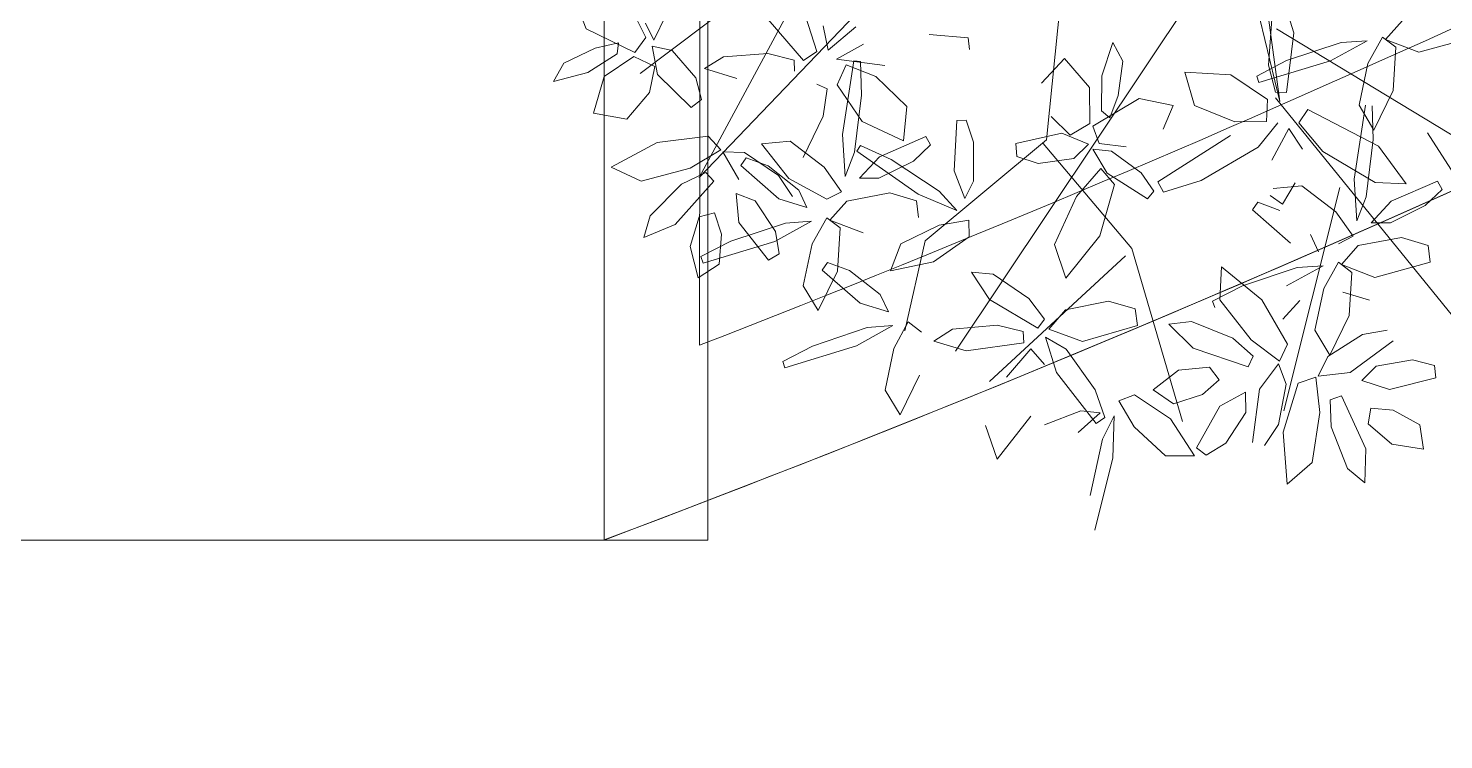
# Model space of a CAD drawing. Header units: millimetres. Extents: x 4980 to 19099, y 3891 to 5773.
# Drawn here: x 7826.06 to 7873.88, y 4163.33 to 4187.38 of the extents above; entities that cross this region are included whole.
import ezdxf

# ---------------------------------------------------------------- set-up
doc = ezdxf.new("R2010")
doc.units = ezdxf.units.MM
for name, color, linetype, lineweight in [('no3_ahşap gorunus on kalın', 34, 'Continuous', 20), ('no3_döşeme kaplama', 252, 'Continuous', 0), ('no3_ölçü tefriş', 252, 'Continuous', 0), ('PLAN YAZI', 4, 'Continuous', 9)]:
    doc.layers.add(name, color=color, linetype=linetype, lineweight=lineweight)

# ---------------------------------------------------------------- blocks, each defined once
blk = doc.blocks.new('p34')
at = {"color": 44}
for p, q in [((1689.745, -14157.312), (1691.245, -14145.741)), ((1692.477, -14145.759), (1689.745, -14157.312)), ((1696.426, -14147.139), (1697.633, -14158.576)), ((1709.373, -14159.799), (1697.468, -14147.471)), ((1701.586, -14148.938), (1711.355, -14156.272)), ((1691.075, -14151.353), (1700.732, -14165.701)), ((1705.13, -14151.986), (1709.373, -14159.799)), ((1689.842, -14154.849), (1677.356, -14162.512)), ((1689.888, -14157.183), (1682.828, -14165.969)), ((1684.757, -14158.385), (1680.613, -14164.956)), ((1697.633, -14158.576), (1701.75, -14161.968)), ((1697.741, -14158.695), (1694.76, -14162.265)), ((1687.725, -14160.227), (1689.649, -14167.77)), ((1701.75, -14161.968), (1702.441, -14165.013)), ((1694.76, -14162.265), (1693.074, -14168.117)), ((1694.975, -14162.502), (1699.595, -14166.733))]:
    blk.add_line(p, q, dxfattribs=at)
at = {"color": 60}
for p, q in [((1689.603, -14153.868), (1689.263, -14154.995)), ((1707.576, -14153.809), (1705.834, -14155.863)), ((1713.595, -14153.665), (1713.165, -14154.761)), ((1710.884, -14155.147), (1710.462, -14154.295)), ((1711.159, -14155.063), (1711.557, -14154.246)), ((1685.592, -14154.592), (1686.164, -14155.231)), ((1690.117, -14156.083), (1690.003, -14154.531)), ((1704.058, -14154.729), (1704.995, -14155.51)), ((1704.995, -14155.51), (1705.16, -14154.691)), ((1705.385, -14155.554), (1705.762, -14154.36)), ((1711.165, -14154.578), (1710.884, -14155.147)), ((1713.165, -14154.761), (1711.531, -14155.571)), ((1685.04, -14155.666), (1683.165, -14155.157)), ((1686.164, -14155.231), (1685.04, -14155.666)), ((1686.267, -14155.148), (1685.819, -14155.493)), ((1686.762, -14156.035), (1686.267, -14155.148)), ((1687.659, -14155.328), (1686.785, -14155.267)), ((1686.785, -14155.267), (1688.026, -14155.943)), ((1689.263, -14154.995), (1689.516, -14157.004)), ((1695.376, -14155.289), (1695.046, -14155.92)), ((1695.755, -14156.423), (1695.376, -14155.289)), ((1700.222, -14155.509), (1700.267, -14155.113)), ((1700.267, -14155.113), (1701.586, -14154.995)), ((1711.531, -14155.571), (1711.159, -14155.063)), ((1712.873, -14155.409), (1712.082, -14155.234)), ((1712.082, -14155.234), (1712.124, -14155.604)), ((1685.819, -14155.493), (1685.908, -14156.954)), ((1689.508, -14155.93), (1687.659, -14155.328)), ((1703.801, -14155.317), (1704.721, -14155.824)), ((1705.834, -14155.863), (1705.385, -14155.554)), ((1706.152, -14155.845), (1707.032, -14155.615)), ((1707.032, -14155.615), (1708.537, -14155.719)), ((1708.537, -14155.719), (1709.181, -14156.114)), ((1709.472, -14156.428), (1710.27, -14155.508)), ((1710.27, -14155.508), (1710.941, -14155.357)), ((1710.941, -14155.357), (1710.761, -14156.317)), ((1710.859, -14156.043), (1711.558, -14155.7)), ((1711.558, -14155.7), (1712.573, -14156.374)), ((1712.124, -14155.604), (1713.123, -14156.235)), ((1713.932, -14155.916), (1712.873, -14155.409)), ((1687.068, -14157.449), (1686.762, -14156.035)), ((1688.026, -14155.943), (1690.445, -14156.665)), ((1690.521, -14156.447), (1689.508, -14155.93)), ((1689.893, -14156.992), (1690.117, -14156.083)), ((1695.046, -14155.92), (1695.201, -14157.083)), ((1696.172, -14156.807), (1697.016, -14155.828)), ((1697.016, -14155.828), (1697.795, -14156.658)), ((1704.721, -14155.824), (1703.082, -14156.036)), ((1703.393, -14156.407), (1704.385, -14156.011)), ((1703.903, -14155.9), (1703.872, -14157.037)), ((1704.132, -14155.875), (1703.903, -14155.9)), ((1704.521, -14158.369), (1704.132, -14155.875)), ((1704.385, -14156.011), (1704.7, -14156.687)), ((1706.142, -14156.222), (1706.152, -14155.845)), ((1709.181, -14156.114), (1708.091, -14156.462)), ((1711.044, -14156.925), (1710.859, -14156.043)), ((1713.123, -14156.235), (1714.279, -14156.537)), ((1714.279, -14156.537), (1713.932, -14155.916)), ((1690.158, -14157.24), (1691.398, -14156.399)), ((1690.445, -14156.665), (1690.521, -14156.447)), ((1691.398, -14156.399), (1692.948, -14156.309)), ((1692.948, -14156.309), (1692.622, -14157.431)), ((1695.774, -14157.604), (1695.755, -14156.423)), ((1702.343, -14157.431), (1703.393, -14156.407)), ((1704.7, -14156.687), (1703.863, -14157.931)), ((1705.383, -14156.666), (1705.038, -14156.818)), ((1709.279, -14157.167), (1709.472, -14156.428)), ((1710.761, -14156.317), (1709.629, -14157.435)), ((1712.573, -14156.374), (1712.931, -14157.615)), ((1685.908, -14156.954), (1686.572, -14158.29)), ((1689.516, -14157.004), (1689.893, -14156.992)), ((1693.346, -14157.432), (1694.498, -14157.193)), ((1694.498, -14157.193), (1696.07, -14158.119)), ((1695.201, -14157.083), (1695.486, -14157.841)), ((1696.163, -14158.025), (1696.172, -14156.807)), ((1703.872, -14157.037), (1704.123, -14158.966)), ((1705.038, -14156.818), (1705.17, -14157.745)), ((1709.629, -14157.435), (1709.279, -14157.167)), ((1711.811, -14157.814), (1711.044, -14156.925)), ((1686.415, -14158.836), (1688.797, -14157.582)), ((1686.572, -14158.29), (1687.068, -14157.449)), ((1686.622, -14157.475), (1686.591, -14158.612)), ((1687.24, -14159.943), (1686.851, -14157.449)), ((1688.797, -14157.582), (1689.099, -14158.036)), ((1690.197, -14157.986), (1690.158, -14157.24)), ((1692.622, -14157.431), (1691.265, -14157.988)), ((1693.688, -14158.233), (1693.346, -14157.432)), ((1695.486, -14157.841), (1695.774, -14157.604)), ((1702.459, -14158.593), (1702.343, -14157.431)), ((1712.931, -14157.615), (1711.811, -14157.814)), ((1689.099, -14158.036), (1688.303, -14159.003)), ((1690.48, -14158.847), (1689.815, -14158.033)), ((1691.265, -14157.988), (1690.197, -14157.986)), ((1696.07, -14158.119), (1695.848, -14158.708)), ((1696.832, -14158.423), (1696.163, -14158.025)), ((1697.47, -14157.786), (1696.832, -14158.423)), ((1700.339, -14157.894), (1700.101, -14158.647)), ((1700.654, -14157.905), (1700.339, -14157.894)), ((1700.751, -14159.613), (1700.654, -14157.905)), ((1703.863, -14157.931), (1702.459, -14158.593)), ((1705.17, -14157.745), (1705.855, -14159.142)), ((1686.591, -14158.612), (1686.843, -14160.54)), ((1689.444, -14158.223), (1688.986, -14158.921)), ((1690.022, -14159.297), (1689.444, -14158.223)), ((1691.416, -14158.448), (1693.872, -14160.006)), ((1696.213, -14158.729), (1697.115, -14158.356)), ((1697.115, -14158.356), (1698.671, -14158.692)), ((1700.101, -14158.647), (1700.109, -14159.962)), ((1701.706, -14158.45), (1701.556, -14158.727)), ((1703.279, -14159.121), (1701.706, -14158.45)), ((1704.445, -14159.781), (1704.521, -14158.369)), ((1706.292, -14158.586), (1705.148, -14159.47)), ((1707.265, -14158.672), (1706.292, -14158.586)), ((1708.64, -14158.871), (1709.062, -14158.404)), ((1709.062, -14158.404), (1710.786, -14158.609)), ((1710.786, -14158.609), (1712.345, -14159.435)), ((1685.481, -14160.109), (1686.415, -14158.836)), ((1688.303, -14159.003), (1686.531, -14160.067)), ((1692.415, -14159.973), (1690.48, -14158.847)), ((1694.436, -14159.7), (1695.438, -14158.968)), ((1695.848, -14158.708), (1694.947, -14158.821)), ((1695.438, -14158.968), (1696.069, -14158.892)), ((1696.069, -14158.892), (1695.585, -14159.711)), ((1696.707, -14159.208), (1696.213, -14158.729)), ((1698.638, -14159.132), (1697.913, -14159.374)), ((1698.671, -14158.692), (1698.638, -14159.132)), ((1701.556, -14158.727), (1702.126, -14159.275)), ((1701.976, -14160.392), (1704.038, -14158.935)), ((1703.914, -14158.742), (1702.881, -14159.219)), ((1703.959, -14159.845), (1703.279, -14159.121)), ((1704.038, -14158.935), (1703.914, -14158.742)), ((1704.123, -14158.966), (1704.445, -14159.781)), ((1706.344, -14159.846), (1707.265, -14158.672)), ((1706.689, -14159.744), (1707.838, -14158.965)), ((1707.838, -14158.965), (1708.571, -14158.937)), ((1708.571, -14158.937), (1708.031, -14159.871)), ((1709.675, -14159.479), (1708.64, -14158.871)), ((1695.795, -14159.554), (1695.346, -14160.09)), ((1696.628, -14160.49), (1695.795, -14159.554)), ((1697.913, -14159.374), (1696.707, -14159.208)), ((1700.404, -14160.543), (1700.751, -14159.613)), ((1702.881, -14159.219), (1701.265, -14160.3)), ((1702.126, -14159.275), (1703.307, -14159.852)), ((1705.148, -14159.47), (1704.56, -14160.299)), ((1707.04, -14159.42), (1706.011, -14160.238)), ((1706.683, -14160.527), (1707.965, -14159.395)), ((1707.779, -14159.141), (1707.04, -14159.42)), ((1707.965, -14159.395), (1707.779, -14159.141)), ((1711.336, -14159.918), (1709.675, -14159.479)), ((1712.345, -14159.435), (1711.336, -14159.918)), ((1684.425, -14160.024), (1684.276, -14160.302)), ((1685.999, -14160.695), (1684.425, -14160.024)), ((1686.531, -14160.067), (1685.481, -14160.109)), ((1687.164, -14161.355), (1687.24, -14159.943)), ((1689.24, -14160.066), (1689.673, -14160.779)), ((1693.682, -14160.356), (1692.415, -14159.973)), ((1693.872, -14160.006), (1693.682, -14160.356)), ((1694.017, -14160.326), (1694.436, -14159.7)), ((1695.585, -14159.711), (1694.227, -14160.588)), ((1695.346, -14160.09), (1695.84, -14161.824)), ((1700.109, -14159.962), (1700.404, -14160.543)), ((1703.307, -14159.852), (1703.959, -14159.845)), ((1705.064, -14160.555), (1706.344, -14159.846)), ((1706.218, -14160.453), (1706.689, -14159.744)), ((1708.878, -14159.921), (1709.147, -14159.628)), ((1710.186, -14161.387), (1708.878, -14159.921)), ((1709.147, -14159.628), (1709.972, -14160.02)), ((1709.972, -14160.02), (1711.038, -14161.087)), ((1684.276, -14160.302), (1684.845, -14160.849)), ((1686.843, -14160.54), (1687.164, -14161.355)), ((1689.012, -14160.161), (1687.867, -14161.045)), ((1689.984, -14160.247), (1689.012, -14160.161)), ((1689.673, -14160.779), (1690.081, -14160.486)), ((1694.227, -14160.588), (1694.017, -14160.326)), ((1697.372, -14162.109), (1696.628, -14160.49)), ((1701.265, -14160.3), (1700.677, -14160.95)), ((1700.677, -14160.95), (1701.976, -14160.392)), ((1702.033, -14160.623), (1702.932, -14160.348)), ((1702.932, -14160.348), (1704.392, -14160.62)), ((1704.56, -14160.299), (1705.064, -14160.555)), ((1706.011, -14160.238), (1705.736, -14160.829)), ((1705.736, -14160.829), (1706.683, -14160.527)), ((1707.487, -14160.599), (1708.121, -14160.346)), ((1708.121, -14160.346), (1708.034, -14161.325)), ((1684.845, -14160.849), (1686.026, -14161.426)), ((1686.678, -14161.42), (1685.999, -14160.695)), ((1687.867, -14161.045), (1687.279, -14161.873)), ((1689.402, -14162.101), (1690.685, -14160.969)), ((1690.499, -14160.715), (1689.759, -14160.994)), ((1690.685, -14160.969), (1690.499, -14160.715)), ((1701.966, -14161.185), (1702.033, -14160.623)), ((1704.392, -14160.62), (1704.965, -14161.259)), ((1706.8, -14161.632), (1707.487, -14160.599)), ((1708.62, -14161.715), (1708.855, -14161.002)), ((1708.855, -14161.002), (1709.379, -14161.129)), ((1686.026, -14161.426), (1686.678, -14161.42)), ((1700.264, -14161.283), (1700.259, -14161.848)), ((1701.267, -14161.442), (1700.264, -14161.283)), ((1702.568, -14162.075), (1701.267, -14161.442)), ((1704.965, -14161.259), (1703.841, -14161.694)), ((1705.068, -14161.176), (1704.62, -14161.521)), ((1704.62, -14161.521), (1704.709, -14162.982)), ((1705.563, -14162.063), (1705.068, -14161.176)), ((1706.46, -14161.356), (1705.586, -14161.295)), ((1705.586, -14161.295), (1706.827, -14161.971)), ((1708.308, -14161.958), (1706.46, -14161.356)), ((1708.034, -14161.325), (1707.042, -14162.606)), ((1709.379, -14161.129), (1709.69, -14162.132)), ((1711.252, -14161.823), (1710.186, -14161.387)), ((1711.038, -14161.087), (1711.252, -14161.823)), ((1684.753, -14162.197), (1685.652, -14161.922)), ((1685.652, -14161.922), (1687.112, -14162.194)), ((1687.279, -14161.873), (1687.784, -14162.129)), ((1688.731, -14161.812), (1688.456, -14162.403)), ((1695.84, -14161.824), (1696.996, -14163.254)), ((1700.259, -14161.848), (1701.462, -14162.681)), ((1706.681, -14162.394), (1706.8, -14161.632)), ((1706.827, -14161.971), (1709.246, -14162.693)), ((1709.322, -14162.475), (1708.308, -14161.958)), ((1708.711, -14162.738), (1708.62, -14161.715)), ((1684.685, -14162.76), (1684.753, -14162.197)), ((1687.112, -14162.194), (1687.684, -14162.833)), ((1696.996, -14163.254), (1697.372, -14162.109)), ((1702.922, -14162.985), (1702.568, -14162.075)), ((1705.869, -14163.477), (1705.563, -14162.063)), ((1707.042, -14162.606), (1706.681, -14162.394)), ((1709.246, -14162.693), (1709.322, -14162.475)), ((1709.69, -14162.132), (1709.416, -14163.187)), ((1686.56, -14163.268), (1684.685, -14162.76)), ((1687.684, -14162.833), (1686.56, -14163.268)), ((1687.788, -14162.75), (1687.34, -14163.096)), ((1688.283, -14163.638), (1687.788, -14162.75)), ((1689.179, -14162.93), (1688.305, -14162.87)), ((1688.305, -14162.87), (1689.546, -14163.546)), ((1691.028, -14163.533), (1689.179, -14162.93)), ((1690.376, -14164.008), (1691.742, -14162.89)), ((1691.742, -14162.89), (1691.796, -14164.007)), ((1701.462, -14162.681), (1702.922, -14162.985)), ((1703.946, -14164.072), (1705.235, -14162.947)), ((1705.05, -14162.692), (1704.309, -14162.966)), ((1705.235, -14162.947), (1705.05, -14162.692)), ((1709.416, -14163.187), (1708.711, -14162.738)), ((1687.34, -14163.096), (1687.428, -14164.556)), ((1698.249, -14163.933), (1699.455, -14163.111)), ((1699.455, -14163.111), (1700.188, -14163.033)), ((1700.188, -14163.033), (1699.577, -14163.962)), ((1704.309, -14162.966), (1703.277, -14163.779)), ((1704.709, -14162.982), (1705.373, -14164.318)), ((1686.738, -14164.038), (1687.637, -14163.763)), ((1688.588, -14165.051), (1688.283, -14163.638)), ((1692.041, -14164.05), (1691.028, -14163.533)), ((1703.277, -14163.779), (1702.998, -14164.369)), ((1705.373, -14164.318), (1705.869, -14163.477)), ((1689.097, -14164.035), (1689.669, -14164.674)), ((1689.52, -14165.518), (1690.376, -14164.008)), ((1691.796, -14164.007), (1690.748, -14165.369)), ((1691.966, -14164.267), (1692.041, -14164.05)), ((1694.581, -14164.858), (1694.656, -14164.297)), ((1694.656, -14164.297), (1695.558, -14164.034)), ((1695.558, -14164.034), (1697.015, -14164.326)), ((1697.015, -14164.326), (1697.578, -14164.974)), ((1697.724, -14164.642), (1698.249, -14163.933)), ((1699.577, -14163.962), (1697.95, -14164.944)), ((1702.998, -14164.369), (1703.946, -14164.072)), ((1687.428, -14164.556), (1688.092, -14165.892)), ((1691.362, -14165.305), (1692.758, -14164.734)), ((1693.52, -14164.822), (1692.705, -14165.636)), ((1692.758, -14164.734), (1693.52, -14164.822)), ((1696.449, -14165.393), (1694.581, -14164.858)), ((1697.95, -14164.944), (1697.724, -14164.642)), ((1698.443, -14165.054), (1699.326, -14164.837)), ((1699.326, -14164.837), (1700.829, -14164.961)), ((1702.329, -14164.712), (1701.879, -14165.055)), ((1702.819, -14165.602), (1702.329, -14164.712)), ((1703.719, -14164.899), (1702.845, -14164.834)), ((1702.845, -14164.834), (1704.083, -14165.517)), ((1686.147, -14165.053), (1686.986, -14165.199)), ((1686.986, -14165.199), (1688.161, -14165.937)), ((1688.092, -14165.892), (1688.588, -14165.051)), ((1690.681, -14165.914), (1691.362, -14165.305)), ((1697.578, -14164.974), (1696.449, -14165.393)), ((1696.993, -14165.657), (1697.689, -14165.242)), ((1697.689, -14165.242), (1697.33, -14166.443)), ((1698.428, -14165.431), (1698.443, -14165.054)), ((1700.829, -14164.961), (1701.468, -14165.365)), ((1705.565, -14165.512), (1703.719, -14164.899)), ((1687.409, -14166.478), (1685.942, -14165.419)), ((1689.787, -14166.087), (1689.52, -14165.518)), ((1690.748, -14165.369), (1689.787, -14166.087)), ((1692.705, -14165.636), (1690.847, -14166.275)), ((1696.027, -14167.028), (1696.993, -14165.657)), ((1698.192, -14165.641), (1697.735, -14166.171)), ((1699.012, -14166.589), (1698.192, -14165.641)), ((1700.373, -14165.698), (1698.428, -14165.431)), ((1701.468, -14165.365), (1700.373, -14165.698)), ((1703.117, -14167.017), (1702.819, -14165.602)), ((1704.083, -14165.517), (1706.499, -14166.251)), ((1706.575, -14166.034), (1705.565, -14165.512)), ((1684.508, -14166.675), (1684.556, -14166.258)), ((1684.556, -14166.258), (1685.302, -14166.061)), ((1685.302, -14166.061), (1686.524, -14166.274)), ((1686.524, -14166.274), (1687.011, -14166.752)), ((1688.161, -14165.937), (1688.482, -14166.597)), ((1689.564, -14166.864), (1689.822, -14166.177)), ((1689.822, -14166.177), (1690.473, -14167.037)), ((1690.847, -14166.275), (1690.681, -14165.914)), ((1691.835, -14166.715), (1692.155, -14166.281)), ((1692.155, -14166.281), (1693.2, -14166.382)), ((1706.499, -14166.251), (1706.575, -14166.034)), ((1686.08, -14167.067), (1684.508, -14166.675)), ((1687.011, -14166.752), (1686.08, -14167.067)), ((1688.482, -14166.597), (1687.409, -14166.478)), ((1688.43, -14167.825), (1688.57, -14166.633)), ((1688.57, -14166.633), (1689.167, -14166.832)), ((1692.402, -14167.207), (1691.835, -14166.715)), ((1693.2, -14166.382), (1694.067, -14167.043)), ((1697.33, -14166.443), (1695.994, -14168.167)), ((1701.96, -14166.516), (1702.617, -14167.856)), ((1689.167, -14166.832), (1689.674, -14168.492)), ((1689.837, -14168.224), (1689.564, -14166.864)), ((1690.473, -14167.037), (1690.715, -14168.83)), ((1690.934, -14167.82), (1690.946, -14167.137)), ((1690.946, -14167.137), (1691.815, -14167.596)), ((1693.38, -14167.52), (1692.402, -14167.207)), ((1694.067, -14167.043), (1693.38, -14167.52)), ((1694.697, -14167.203), (1693.486, -14168.025)), ((1695.223, -14167.412), (1694.697, -14167.203)), ((1695.696, -14167.972), (1696.027, -14167.028)), ((1702.617, -14167.856), (1703.117, -14167.017)), ((1685.959, -14167.761), (1686.706, -14167.688)), ((1686.706, -14167.688), (1686.801, -14168.219)), ((1686.89, -14169.062), (1687.704, -14167.274)), ((1687.704, -14167.274), (1688.081, -14167.402)), ((1688.081, -14167.402), (1688.055, -14168.315)), ((1691.815, -14167.596), (1692.612, -14169.006)), ((1694.712, -14168.291), (1695.223, -14167.412)), ((1696.511, -14167.745), (1695.862, -14167.81)), ((1697.739, -14168.213), (1696.511, -14167.745)), ((1685.059, -14168.255), (1685.959, -14167.761)), ((1686.801, -14168.219), (1686.008, -14168.908)), ((1688.697, -14169.523), (1688.43, -14167.825)), ((1690.308, -14168.933), (1689.837, -14168.224)), ((1691.62, -14168.853), (1690.934, -14167.82)), ((1693.486, -14168.025), (1692.676, -14169.277)), ((1695.778, -14168.701), (1695.384, -14167.918)), ((1695.384, -14167.918), (1695.436, -14169.331)), ((1695.994, -14168.167), (1695.696, -14167.972)), ((1695.862, -14167.81), (1696.605, -14168.47)), ((1698.205, -14167.912), (1699.341, -14169.358)), ((1699.341, -14169.358), (1699.733, -14168.218)), ((1684.932, -14169.081), (1685.059, -14168.255)), ((1688.055, -14168.315), (1687.507, -14169.721)), ((1689.674, -14168.492), (1689.545, -14170.252)), ((1693.652, -14169.275), (1694.712, -14168.291)), ((1696.202, -14170.599), (1695.778, -14168.701)), ((1686.008, -14168.908), (1684.932, -14169.081)), ((1686.92, -14170.213), (1686.89, -14169.062)), ((1692.277, -14169.258), (1691.62, -14168.853)), ((1692.612, -14169.006), (1692.277, -14169.258)), ((1689.545, -14170.252), (1688.697, -14169.523)), ((1692.676, -14169.277), (1693.652, -14169.275)), ((1695.436, -14169.331), (1696.049, -14171.78)), ((1687.507, -14169.721), (1686.92, -14170.213))]:
    blk.add_line(p, q, dxfattribs=at)

msp = doc.modelspace()

# ---------------------------------------------------------------- linework, layer by layer
at = {"layer": 'no3_ahşap gorunus on kalın', "elevation": -0.527}
msp.add_lwpolyline([(7959.011, 4230.575, -0.065201), (7845.51, 4170.083), (7845.51, 4207.676, 0.062909), (7938.678, 4259.063), (7959.011, 4230.575)], format="xyb", dxfattribs=at)
msp.add_lwpolyline([(7952.022, 4231.761, -0.059908), (7848.74, 4176.669), (7848.767, 4203.283, 0.056298), (7937.519, 4252.081)], format="xyb", close=True, dxfattribs=at)
at = {"layer": 'no3_ahşap gorunus on kalın'}
msp.add_arc((7671.303, 4633.672, -0.527), 495.24, 290.59517, 350.28285, dxfattribs=at)
at = {"layer": 'no3_döşeme kaplama', "elevation": -0.527}
msp.add_lwpolyline([(7709.846, 4559.455), (7849.017, 4559.455), (7849.017, 4170.083), (7709.846, 4170.083)], close=True, dxfattribs=at)
at = {"layer": 'PLAN YAZI', "color": 154}
for radius, start, end in [(495.24, 290.59517, 350.25481), (588.235, 287.226616, 350.254812)]:
    msp.add_arc((7671.303, 4633.672, -0.527), radius, start, end, dxfattribs=at)

# ---------------------------------------------------------------- block references
at = {"layer": 'no3_ölçü tefriş', "xscale": -1, "rotation": 0.2328300535295913}
msp.add_blockref('p34', (9500.543, 18348.967), dxfattribs=at)

doc.saveas('drawing.dxf')
